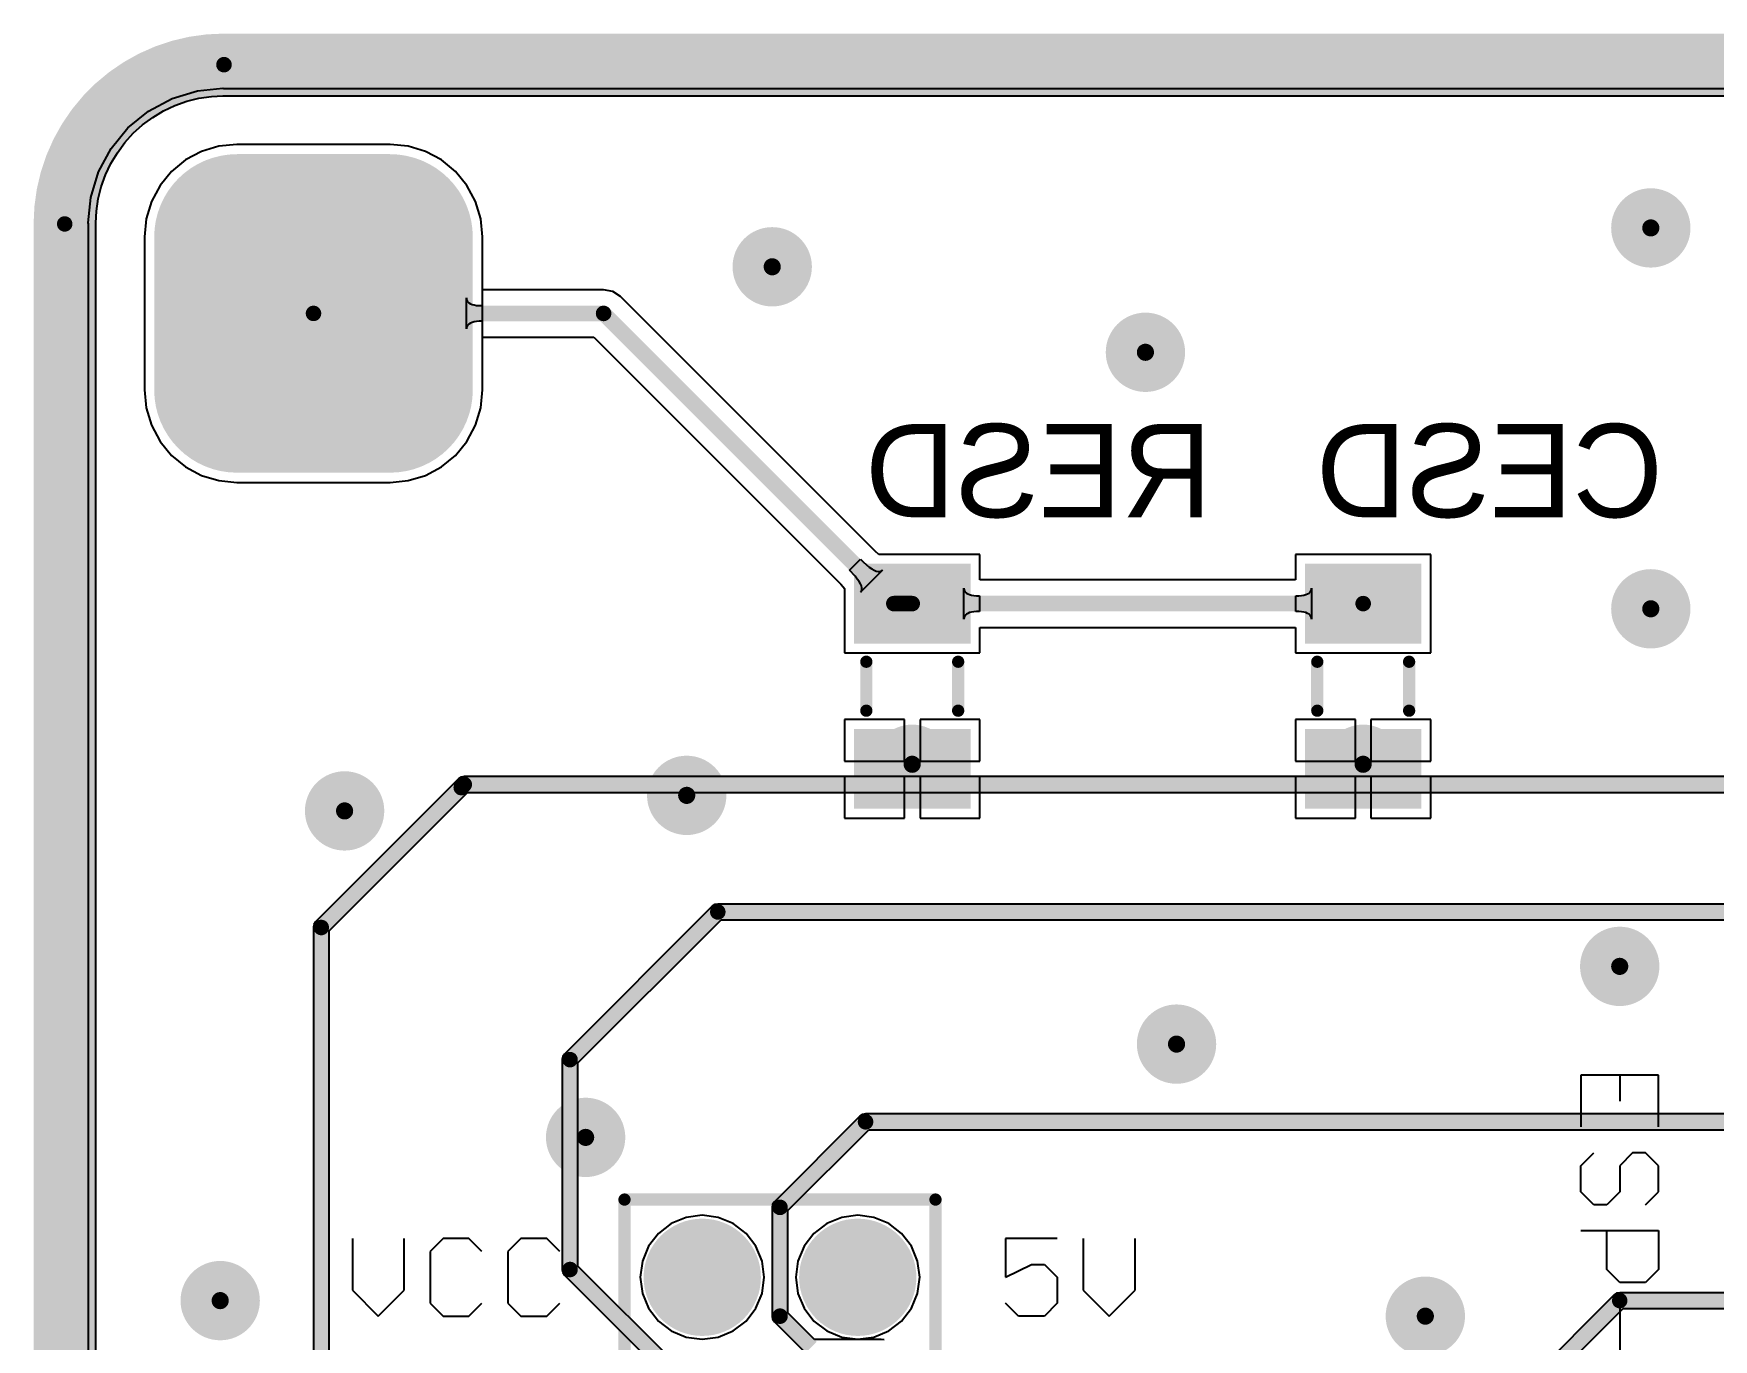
# Model space of a CAD drawing. Header units: millimetres. Extents: x 19 to 120, y 15 to 116.
# Drawn here: x 18.8 to 46.23, y 94.87 to 116.21 of the extents above; entities that cross this region are included whole.
import ezdxf

# ---------------------------------------------------------------- set-up
doc = ezdxf.new("R2010")
doc.units = ezdxf.units.MM
for name, color, linetype in [('BottomLayer', 5, 'Continuous'), ('BottomOverlay', 54, 'Continuous'), ('BottomPaste', 16, 'Continuous'), ('BottomSolder', 6, 'Continuous'), ('InternalPlane1', 76, 'Continuous'), ('InternalPlane2', 16, 'Continuous'), ('KeepOutLayer', 6, 'Continuous'), ('Mechanical1', 6, 'Continuous'), ('MultiLayer', 9, 'Continuous'), ('PadHoleLayer', 156, 'Continuous'), ('TopLayer', 1, 'Continuous'), ('TopOverlay', 2, 'Continuous'), ('TopSolder', 216, 'Continuous'), ('ViaHoleLayer', 16, 'Continuous')]:
    doc.layers.add(name, color=color, linetype=linetype)

# ---------------------------------------------------------------- blocks, each defined once
blk = doc.blocks.new('M_1206_B_1')
at = {"layer": 'BottomLayer'}
for points in [[(-1.9, 0.85), (-1.9, -0.85), (-0.8, 0.85), (-0.8, -0.85)], [(0.8, 0.85), (0.8, -0.85), (1.9, 0.85), (1.9, -0.85)]]:
    blk.add_solid(points, dxfattribs=at)
at = {"layer": 'BottomOverlay', "const_width": 0.2}
for points in [[(-0.4, 0.75), (0.4, 0.75)], [(-0.4, -0.75), (0.4, -0.75)]]:
    blk.add_lwpolyline(points, dxfattribs=at)
at = {"layer": 'BottomOverlay', "const_width": 0.1}
for points in [[(-0.45, 0.75, 1), (-0.35, 0.75, 1)], [(0.35, 0.75, 1), (0.45, 0.75, 1)], [(-0.45, -0.75, 1), (-0.35, -0.75, 1)], [(0.35, -0.75, 1), (0.45, -0.75, 1)]]:
    blk.add_lwpolyline(points, format="xyb", close=True, dxfattribs=at)
at = {"layer": 'BottomPaste'}
for points in [[(-1.9, 0.85), (-1.9, -0.85), (-0.8, 0.85), (-0.8, -0.85)], [(0.8, 0.85), (0.8, -0.85), (1.9, 0.85), (1.9, -0.85)]]:
    blk.add_solid(points, dxfattribs=at)
at = {"layer": 'BottomSolder'}
for points in [[(-2.002, 0.952), (-2.002, -0.952), (-0.698, 0.952), (-0.698, -0.952)], [(0.698, 0.952), (0.698, -0.952), (2.002, 0.952), (2.002, -0.952)]]:
    blk.add_solid(points, dxfattribs=at)
blk = doc.blocks.new('M_1206_B_2')
at = {"layer": 'BottomLayer'}
for points in [[(-1.9, 0.85), (-1.9, -0.85), (-0.8, 0.85), (-0.8, -0.85)], [(0.8, 0.85), (0.8, -0.85), (1.9, 0.85), (1.9, -0.85)]]:
    blk.add_solid(points, dxfattribs=at)
at = {"layer": 'BottomOverlay', "const_width": 0.2}
for points in [[(-0.4, 0.75), (0.4, 0.75)], [(-0.4, -0.75), (0.4, -0.75)]]:
    blk.add_lwpolyline(points, dxfattribs=at)
at = {"layer": 'BottomOverlay', "const_width": 0.1}
for points in [[(-0.45, 0.75, 1), (-0.35, 0.75, 1)], [(0.35, 0.75, 1), (0.45, 0.75, 1)], [(-0.45, -0.75, 1), (-0.35, -0.75, 1)], [(0.35, -0.75, 1), (0.45, -0.75, 1)]]:
    blk.add_lwpolyline(points, format="xyb", close=True, dxfattribs=at)
at = {"layer": 'BottomPaste'}
for points in [[(-1.9, 0.85), (-1.9, -0.85), (-0.8, 0.85), (-0.8, -0.85)], [(0.8, 0.85), (0.8, -0.85), (1.9, 0.85), (1.9, -0.85)]]:
    blk.add_solid(points, dxfattribs=at)
at = {"layer": 'BottomSolder'}
for points in [[(-2.002, 0.952), (-2.002, -0.952), (-0.698, 0.952), (-0.698, -0.952)], [(0.698, 0.952), (0.698, -0.952), (2.002, 0.952), (2.002, -0.952)]]:
    blk.add_solid(points, dxfattribs=at)
blk = doc.blocks.new('HDR2X10_10')
at = {"layer": 'BottomLayer', "const_width": 0.75}
for points in [[(22.485, 2.54, 1), (23.235, 2.54, 1)], [(22.485, 0, 1), (23.235, 0, 1)]]:
    blk.add_lwpolyline(points, format="xyb", close=True, dxfattribs=at)
at = {"layer": 'BottomSolder', "const_width": 0.852}
for points in [[(22.434, 2.54, 1), (23.286, 2.54, 1)], [(22.434, 0, 1), (23.286, 0, 1)]]:
    blk.add_lwpolyline(points, format="xyb", close=True, dxfattribs=at)
at = {"layer": 'InternalPlane1', "const_width": 0.958}
for points in [[(22.381, 2.54, 1), (23.339, 2.54, 1)], [(22.381, 0, 1), (23.339, 0, 1)]]:
    blk.add_lwpolyline(points, format="xyb", close=True, dxfattribs=at)
at = {"layer": 'MultiLayer', "const_width": 0.75}
for points in [[(22.485, 2.54, 1), (23.235, 2.54, 1)], [(22.485, 0, 1), (23.235, 0, 1)]]:
    blk.add_lwpolyline(points, format="xyb", close=True, dxfattribs=at)
at = {"layer": 'PadHoleLayer', "const_width": 0.45}
for points in [[(22.635, 2.54, 1), (23.085, 2.54, 1)], [(22.635, 0, 1), (23.085, 0, 1)]]:
    blk.add_lwpolyline(points, format="xyb", close=True, dxfattribs=at)
at = {"layer": 'TopLayer', "const_width": 0.75}
for points in [[(22.485, 2.54, 1), (23.235, 2.54, 1)], [(22.485, 0, 1), (23.235, 0, 1)]]:
    blk.add_lwpolyline(points, format="xyb", close=True, dxfattribs=at)
at = {"layer": 'TopOverlay', "const_width": 0.2}
for points in [[(0.635, 3.81), (24.13, 3.81)], [(24.13, 3.81), (24.13, -1.27)], [(0.635, -1.27), (24.13, -1.27)]]:
    blk.add_lwpolyline(points, dxfattribs=at)
at = {"layer": 'TopOverlay', "const_width": 0.1}
for points in [[(24.08, 3.81, 1), (24.18, 3.81, 1)], [(24.08, 3.81, 1), (24.18, 3.81, 1)], [(24.08, -1.27, 1), (24.18, -1.27, 1)], [(24.08, -1.27, 1), (24.18, -1.27, 1)]]:
    blk.add_lwpolyline(points, format="xyb", close=True, dxfattribs=at)
at = {"layer": 'TopSolder', "const_width": 0.852}
for points in [[(22.434, 2.54, 1), (23.286, 2.54, 1)], [(22.434, 0, 1), (23.286, 0, 1)]]:
    blk.add_lwpolyline(points, format="xyb", close=True, dxfattribs=at)

msp = doc.modelspace()

# ---------------------------------------------------------------- linework, layer by layer
at = {"layer": 'BottomLayer'}
for p, q in [((21.057, 115.145), (21.473, 115.271)), ((21.473, 115.271), (21.887, 115.312)), ((21.887, 115.312), (21.906, 115.309)), ((21.906, 115.309), (116.651, 115.309)), ((20.673, 114.94), (21.057, 115.145)), ((20.337, 114.664), (20.673, 114.94)), ((20.061, 114.328), (20.337, 114.664)), ((19.856, 113.944), (20.061, 114.328)), ((21.54, 114.279), (21.278, 114.14)), ((21.823, 114.365), (21.54, 114.279)), ((22.118, 114.394), (21.823, 114.365)), ((24.618, 114.394), (22.118, 114.394)), ((24.913, 114.365), (24.618, 114.394)), ((25.196, 114.279), (24.913, 114.365)), ((25.458, 114.14), (25.196, 114.279)), ((19.73, 113.528), (19.856, 113.944)), ((21.049, 113.952), (20.861, 113.723)), ((21.278, 114.14), (21.049, 113.952)), ((25.687, 113.952), (25.458, 114.14)), ((25.875, 113.723), (25.687, 113.952)), ((20.861, 113.723), (20.722, 113.461)), ((26.014, 113.461), (25.875, 113.723)), ((19.689, 113.114), (19.73, 113.528)), ((20.722, 113.461), (20.636, 113.178)), ((26.1, 113.178), (26.014, 113.461)), ((19.692, 113.095), (19.689, 113.114)), ((19.692, 43.113), (19.692, 113.095)), ((20.636, 113.178), (20.607, 112.883)), ((26.129, 112.883), (26.1, 113.178)), ((20.607, 112.883), (20.607, 110.383)), ((26.129, 112.021), (26.129, 112.883)), ((28.107, 112.021), (26.129, 112.021)), ((28.256, 111.992), (28.107, 112.021)), ((28.382, 111.908), (28.256, 111.992)), ((25.866, 111.379), (25.866, 111.887)), ((25.866, 111.887), (25.868, 111.863)), ((25.868, 111.863), (25.876, 111.841)), ((25.876, 111.841), (25.889, 111.822)), ((25.889, 111.822), (25.907, 111.806)), ((25.907, 111.806), (25.93, 111.792)), ((25.93, 111.792), (25.958, 111.78)), ((25.958, 111.78), (25.992, 111.771)), ((25.992, 111.771), (26.03, 111.765)), ((26.03, 111.765), (26.074, 111.761)), ((26.074, 111.761), (26.123, 111.76)), ((26.123, 111.76), (26.123, 111.506)), ((32.541, 107.749), (28.382, 111.908)), ((25.868, 111.403), (25.866, 111.379)), ((25.876, 111.425), (25.868, 111.403)), ((25.889, 111.444), (25.876, 111.425)), ((25.907, 111.46), (25.889, 111.444)), ((25.93, 111.474), (25.907, 111.46)), ((25.958, 111.486), (25.93, 111.474)), ((25.992, 111.495), (25.958, 111.486)), ((26.03, 111.501), (25.992, 111.495)), ((26.074, 111.505), (26.03, 111.501)), ((26.123, 111.506), (26.074, 111.505)), ((26.129, 110.383), (26.129, 111.245)), ((26.129, 111.245), (27.946, 111.245)), ((27.946, 111.245), (31.982, 107.209)), ((20.607, 110.383), (20.636, 110.088)), ((26.1, 110.088), (26.129, 110.383)), ((20.636, 110.088), (20.722, 109.805)), ((26.014, 109.805), (26.1, 110.088)), ((20.722, 109.805), (20.861, 109.543)), ((25.875, 109.543), (26.014, 109.805)), ((20.861, 109.543), (21.049, 109.314)), ((25.687, 109.314), (25.875, 109.543)), ((21.049, 109.314), (21.278, 109.126)), ((25.458, 109.126), (25.687, 109.314)), ((21.278, 109.126), (21.54, 108.987)), ((21.54, 108.987), (21.823, 108.901)), ((24.913, 108.901), (25.196, 108.987)), ((25.196, 108.987), (25.458, 109.126)), ((21.823, 108.901), (22.118, 108.872)), ((22.118, 108.872), (24.618, 108.872)), ((24.618, 108.872), (24.913, 108.901)), ((32.121, 107.439), (32.301, 107.619)), ((32.301, 107.619), (32.353, 107.568)), ((32.353, 107.568), (32.447, 107.488)), ((32.603, 107.696), (32.541, 107.749)), ((34.252, 107.696), (32.603, 107.696)), ((34.252, 107.281), (34.252, 107.696)), ((41.618, 107.696), (39.41, 107.696)), ((39.41, 107.696), (39.41, 107.281)), ((41.618, 106.088), (41.618, 107.696)), ((32.215, 107.338), (32.121, 107.439)), ((32.251, 107.293), (32.215, 107.338)), ((32.281, 107.252), (32.251, 107.293)), ((32.66, 107.436), (32.304, 107.08)), ((32.447, 107.488), (32.488, 107.459)), ((32.488, 107.459), (32.526, 107.438)), ((32.526, 107.438), (32.56, 107.423)), ((32.56, 107.423), (32.591, 107.415)), ((32.591, 107.415), (32.617, 107.415)), ((32.617, 107.415), (32.641, 107.422)), ((32.641, 107.422), (32.66, 107.436)), ((31.982, 107.209), (32.019, 107.168)), ((32.019, 107.168), (32.044, 107.138)), ((32.044, 107.138), (32.044, 106.088)), ((32.302, 107.214), (32.281, 107.252)), ((32.317, 107.18), (32.302, 107.214)), ((32.304, 107.08), (32.318, 107.099)), ((32.325, 107.149), (32.317, 107.18)), ((32.318, 107.099), (32.325, 107.123)), ((32.325, 107.123), (32.325, 107.149)), ((33.992, 106.638), (33.992, 107.146)), ((33.992, 107.146), (33.994, 107.122)), ((33.994, 107.122), (34.002, 107.1)), ((34.002, 107.1), (34.015, 107.081)), ((34.015, 107.081), (34.033, 107.065)), ((34.033, 107.065), (34.056, 107.051)), ((34.056, 107.051), (34.084, 107.039)), ((34.084, 107.039), (34.118, 107.031)), ((34.118, 107.031), (34.156, 107.024)), ((34.156, 107.024), (34.2, 107.02)), ((34.2, 107.02), (34.249, 107.019)), ((34.249, 107.019), (34.249, 106.765)), ((39.41, 107.281), (34.252, 107.281)), ((39.413, 107.019), (39.462, 107.02)), ((39.413, 106.765), (39.413, 107.019)), ((39.462, 107.02), (39.505, 107.024)), ((39.505, 107.024), (39.544, 107.031)), ((39.544, 107.031), (39.577, 107.039)), ((39.577, 107.039), (39.606, 107.051)), ((39.606, 107.051), (39.629, 107.065)), ((39.629, 107.065), (39.647, 107.081)), ((39.647, 107.081), (39.66, 107.1)), ((39.66, 107.1), (39.667, 107.122)), ((39.667, 107.122), (39.67, 107.146)), ((39.67, 107.146), (39.67, 106.638)), ((34.084, 106.745), (34.056, 106.733)), ((34.118, 106.754), (34.084, 106.745)), ((34.156, 106.76), (34.118, 106.754)), ((34.2, 106.764), (34.156, 106.76)), ((34.249, 106.765), (34.2, 106.764)), ((39.462, 106.764), (39.413, 106.765)), ((39.505, 106.76), (39.462, 106.764)), ((39.544, 106.754), (39.505, 106.76)), ((39.577, 106.745), (39.544, 106.754)), ((39.606, 106.733), (39.577, 106.745)), ((33.994, 106.662), (33.992, 106.638)), ((34.002, 106.684), (33.994, 106.662)), ((34.015, 106.703), (34.002, 106.684)), ((34.033, 106.719), (34.015, 106.703)), ((34.056, 106.733), (34.033, 106.719)), ((34.252, 106.088), (34.252, 106.504)), ((34.252, 106.504), (39.41, 106.504)), ((39.41, 106.504), (39.41, 106.088)), ((39.629, 106.719), (39.606, 106.733)), ((39.647, 106.703), (39.629, 106.719)), ((39.66, 106.684), (39.647, 106.703)), ((39.667, 106.662), (39.66, 106.684)), ((39.67, 106.638), (39.667, 106.662)), ((32.044, 106.088), (34.252, 106.088)), ((39.41, 106.088), (41.618, 106.088)), ((33.021, 104.996), (32.044, 104.996)), ((32.044, 104.996), (32.044, 104.319)), ((33.021, 104.319), (33.021, 104.996)), ((34.252, 104.996), (33.275, 104.996)), ((33.275, 104.996), (33.275, 104.319)), ((34.252, 104.319), (34.252, 104.996)), ((40.387, 104.996), (39.41, 104.996)), ((39.41, 104.996), (39.41, 104.319)), ((40.387, 104.319), (40.387, 104.996)), ((41.618, 104.996), (40.641, 104.996)), ((40.641, 104.996), (40.641, 104.319)), ((41.618, 104.319), (41.618, 104.996)), ((32.044, 104.319), (33.021, 104.319)), ((33.275, 104.319), (34.252, 104.319)), ((39.41, 104.319), (40.387, 104.319)), ((40.641, 104.319), (41.618, 104.319)), ((33.021, 104.065), (32.044, 104.065)), ((32.044, 104.065), (32.044, 103.388)), ((33.021, 103.388), (33.021, 104.065)), ((34.252, 104.065), (33.275, 104.065)), ((33.275, 104.065), (33.275, 103.388)), ((34.252, 103.388), (34.252, 104.065)), ((40.387, 104.065), (39.41, 104.065)), ((39.41, 104.065), (39.41, 103.388)), ((40.387, 103.388), (40.387, 104.065)), ((41.618, 104.065), (40.641, 104.065)), ((40.641, 104.065), (40.641, 103.388)), ((41.618, 103.388), (41.618, 104.065)), ((32.044, 103.388), (33.021, 103.388)), ((33.275, 103.388), (34.252, 103.388)), ((39.41, 103.388), (40.387, 103.388)), ((40.641, 103.388), (41.618, 103.388)), ((29.456, 96.863), (29.212, 96.762)), ((29.718, 96.898), (29.456, 96.863)), ((29.98, 96.863), (29.718, 96.898)), ((30.224, 96.762), (29.98, 96.863)), ((31.996, 96.863), (31.752, 96.762)), ((32.258, 96.898), (31.996, 96.863)), ((32.52, 96.863), (32.258, 96.898)), ((32.764, 96.762), (32.52, 96.863)), ((29.002, 96.601), (28.841, 96.391)), ((29.212, 96.762), (29.002, 96.601)), ((30.434, 96.601), (30.224, 96.762)), ((30.595, 96.391), (30.434, 96.601)), ((31.542, 96.601), (31.381, 96.391)), ((31.752, 96.762), (31.542, 96.601)), ((32.974, 96.601), (32.764, 96.762)), ((33.135, 96.391), (32.974, 96.601)), ((28.841, 96.391), (28.74, 96.147)), ((30.696, 96.147), (30.595, 96.391)), ((31.381, 96.391), (31.28, 96.147)), ((33.236, 96.147), (33.135, 96.391)), ((28.74, 96.147), (28.705, 95.885)), ((30.731, 95.885), (30.696, 96.147)), ((31.28, 96.147), (31.245, 95.885)), ((33.271, 95.885), (33.236, 96.147)), ((28.705, 95.885), (28.74, 95.623)), ((30.696, 95.623), (30.731, 95.885)), ((31.245, 95.885), (31.28, 95.623)), ((33.236, 95.623), (33.271, 95.885)), ((28.74, 95.623), (28.841, 95.379)), ((30.595, 95.379), (30.696, 95.623)), ((31.28, 95.623), (31.381, 95.379)), ((33.135, 95.379), (33.236, 95.623)), ((28.841, 95.379), (29.002, 95.169)), ((30.434, 95.169), (30.595, 95.379)), ((31.381, 95.379), (31.542, 95.169)), ((32.974, 95.169), (33.135, 95.379)), ((29.002, 95.169), (29.212, 95.008)), ((29.212, 95.008), (29.456, 94.907)), ((29.98, 94.907), (30.224, 95.008)), ((30.224, 95.008), (30.434, 95.169)), ((31.542, 95.169), (31.752, 95.008)), ((31.752, 95.008), (31.996, 94.907)), ((32.52, 94.907), (32.764, 95.008)), ((32.764, 95.008), (32.974, 95.169)), ((29.456, 94.907), (29.718, 94.872)), ((29.718, 94.872), (29.98, 94.907)), ((31.996, 94.907), (32.258, 94.872)), ((32.258, 94.872), (32.52, 94.907))]:
    msp.add_line(p, q, dxfattribs=at)
for points, const_width in [([(21.493, 112.883, 1), (22.743, 112.883, 1)], 1.25), ([(23.993, 112.883, 1), (25.243, 112.883, 1)], 1.25), ([(45.098, 113.03, 1), (45.326, 113.03, 1)], 0.229), ([(30.747, 112.395, 1), (30.975, 112.395, 1)], 0.229), ([(23.305, 111.633, 1), (23.431, 111.633, 1)], 0.127), ([(28.043, 111.633, 1), (28.17, 111.633, 1)], 0.127), ([(28.043, 111.633, 1), (28.17, 111.633, 1)], 0.127), ([(21.493, 110.383, 1), (22.743, 110.383, 1)], 1.25), ([(23.993, 110.383, 1), (25.243, 110.383, 1)], 1.25), ([(36.843, 110.998, 1), (37.071, 110.998, 1)], 0.229), ([(32.784, 106.892, 1), (32.911, 106.892, 1)], 0.127), ([(32.784, 106.892, 1), (32.911, 106.892, 1)], 0.127), ([(33.084, 106.892, 1), (33.211, 106.892, 1)], 0.127), ([(33.084, 106.892, 1), (33.211, 106.892, 1)], 0.127), ([(40.45, 106.892, 1), (40.577, 106.892, 1)], 0.127), ([(45.098, 106.807, 1), (45.326, 106.807, 1)], 0.229), ([(33.033, 104.267, 1), (33.261, 104.267, 1)], 0.229), ([(40.399, 104.267, 1), (40.627, 104.267, 1)], 0.229), ([(23.762, 103.505, 1), (23.99, 103.505, 1)], 0.229), ([(29.35, 103.759, 1), (29.578, 103.759, 1)], 0.229), ([(44.59, 100.965, 1), (44.818, 100.965, 1)], 0.229), ([(37.351, 99.695, 1), (37.579, 99.695, 1)], 0.229), ([(27.699, 98.171, 1), (27.927, 98.171, 1)], 0.229), ([(21.73, 95.504, 1), (21.958, 95.504, 1)], 0.229), ([(41.415, 95.25, 1), (41.643, 95.25, 1)], 0.229)]:
    msp.add_lwpolyline(points, format="xyb", close=True, dxfattribs=dict(at, const_width=const_width))
at = {"layer": 'BottomLayer', "const_width": 0.254}
for points in [[(23.368, 111.633), (28.107, 111.633)], [(28.107, 111.633), (32.848, 106.892)], [(32.848, 106.892), (33.148, 106.892)], [(33.148, 106.892), (40.514, 106.892)]]:
    msp.add_lwpolyline(points, dxfattribs=at)
at = {"layer": 'BottomLayer'}
for points in [[(22.118, 109.133), (24.618, 109.133), (22.118, 114.133), (24.618, 114.133)], [(20.868, 110.383), (25.868, 110.383), (20.868, 112.883), (25.868, 112.883)]]:
    msp.add_solid(points, dxfattribs=at)
at = {"layer": 'BottomSolder'}
for points, const_width in [([(21.442, 112.883, 1), (22.794, 112.883, 1)], 1.352), ([(23.942, 112.883, 1), (25.294, 112.883, 1)], 1.352), ([(21.442, 110.383, 1), (22.794, 110.383, 1)], 1.352), ([(23.942, 110.383, 1), (25.294, 110.383, 1)], 1.352), ([(32.982, 104.267, 1), (33.312, 104.267, 1)], 0.33), ([(40.348, 104.267, 1), (40.678, 104.267, 1)], 0.33)]:
    msp.add_lwpolyline(points, format="xyb", close=True, dxfattribs=dict(at, const_width=const_width))
for points in [[(22.118, 109.031), (24.618, 109.031), (22.118, 114.235), (24.618, 114.235)], [(20.766, 110.383), (25.97, 110.383), (20.766, 112.883), (25.97, 112.883)]]:
    msp.add_solid(points, dxfattribs=at)
at = {"layer": 'InternalPlane1'}
for p, q in [((20.919, 114.942), (21.104, 115.03)), ((21.104, 115.03), (21.298, 115.099)), ((21.298, 115.099), (21.497, 115.149)), ((21.497, 115.149), (21.7, 115.179)), ((21.7, 115.179), (21.889, 115.188)), ((21.889, 115.188), (21.906, 115.187)), ((21.906, 115.187), (116.651, 115.187)), ((20.425, 114.576), (20.577, 114.714)), ((20.577, 114.714), (20.742, 114.836)), ((20.742, 114.836), (20.919, 114.942)), ((20.165, 114.259), (20.287, 114.424)), ((20.287, 114.424), (20.425, 114.576)), ((20.059, 114.082), (20.165, 114.259)), ((19.902, 113.703), (19.971, 113.897)), ((19.971, 113.897), (20.059, 114.082)), ((19.852, 113.504), (19.902, 113.703)), ((19.822, 113.301), (19.852, 113.504)), ((19.813, 113.112), (19.822, 113.301)), ((19.814, 113.095), (19.813, 113.112)), ((19.814, 18.35), (19.814, 113.095))]:
    msp.add_line(p, q, dxfattribs=at)
at = {"layer": 'InternalPlane1', "const_width": 1.016}
msp.add_lwpolyline([(19.304, 113.095, -0.414214), (21.906, 115.697)], format="xyb", dxfattribs=at)
for points in [[(21.906, 115.697), (116.651, 115.697)], [(19.304, 18.35), (19.304, 113.095)]]:
    msp.add_lwpolyline(points, dxfattribs=at)
at = {"layer": 'InternalPlane1'}
for points, const_width in [([(21.652, 115.697, 1), (22.16, 115.697, 1)], 0.508), ([(21.652, 115.697, 1), (22.16, 115.697, 1)], 0.508), ([(19.05, 113.095, 1), (19.558, 113.095, 1)], 0.508), ([(19.05, 113.095, 1), (19.558, 113.095, 1)], 0.508), ([(22.364, 111.633, 1), (24.372, 111.633, 1)], 2.008)]:
    msp.add_lwpolyline(points, format="xyb", close=True, dxfattribs=dict(at, const_width=const_width))
at = {"layer": 'InternalPlane2'}
for p, q in [((20.919, 114.942), (21.104, 115.03)), ((21.104, 115.03), (21.298, 115.099)), ((21.298, 115.099), (21.497, 115.149)), ((21.497, 115.149), (21.7, 115.179)), ((21.7, 115.179), (21.889, 115.188)), ((21.889, 115.188), (21.906, 115.187)), ((21.906, 115.187), (116.651, 115.187)), ((20.425, 114.576), (20.577, 114.714)), ((20.577, 114.714), (20.742, 114.836)), ((20.742, 114.836), (20.919, 114.942)), ((20.165, 114.259), (20.287, 114.424)), ((20.287, 114.424), (20.425, 114.576)), ((20.059, 114.082), (20.165, 114.259)), ((19.902, 113.703), (19.971, 113.897)), ((19.971, 113.897), (20.059, 114.082)), ((19.852, 113.504), (19.902, 113.703)), ((19.822, 113.301), (19.852, 113.504)), ((19.813, 113.112), (19.822, 113.301)), ((19.814, 113.095), (19.813, 113.112)), ((19.814, 18.35), (19.814, 113.095)), ((25.739, 104.027), (25.689, 103.978)), ((25.781, 104.055), (25.739, 104.027)), ((25.831, 104.065), (25.781, 104.055)), ((80.468, 104.065), (25.831, 104.065)), ((25.689, 103.978), (23.403, 101.692)), ((23.624, 101.546), (25.873, 103.794)), ((25.873, 103.794), (25.884, 103.806)), ((25.884, 103.806), (80.415, 103.806)), ((29.88, 101.946), (27.467, 99.533)), ((29.922, 101.974), (29.88, 101.946)), ((29.972, 101.983), (29.922, 101.974)), ((78.613, 101.983), (29.972, 101.983)), ((23.375, 101.65), (23.366, 101.6)), ((23.366, 101.6), (23.366, 79.883)), ((23.403, 101.692), (23.375, 101.65)), ((23.624, 79.937), (23.624, 101.546)), ((27.688, 99.387), (30.026, 101.725)), ((30.026, 101.725), (78.559, 101.725)), ((27.439, 99.491), (27.43, 99.441)), ((27.43, 99.441), (27.43, 96.012)), ((27.467, 99.533), (27.439, 99.491)), ((27.688, 96.066), (27.688, 99.387)), ((32.293, 98.517), (30.896, 97.12)), ((32.335, 98.545), (32.293, 98.517)), ((32.385, 98.554), (32.335, 98.545)), ((58.547, 98.554), (32.385, 98.554)), ((31.117, 96.974), (32.439, 98.296)), ((32.439, 98.296), (58.493, 98.296)), ((30.868, 97.078), (30.859, 97.028)), ((30.859, 97.028), (30.859, 95.25)), ((30.896, 97.12), (30.868, 97.078)), ((31.117, 95.304), (31.117, 96.974)), ((29.302, 94.453), (27.688, 96.066)), ((27.43, 96.012), (27.439, 95.962)), ((27.439, 95.962), (27.467, 95.92)), ((27.467, 95.92), (29.118, 94.269)), ((44.612, 95.596), (39.532, 90.516)), ((44.654, 95.624), (44.612, 95.596)), ((44.704, 95.633), (44.654, 95.624)), ((58.239, 95.633), (44.704, 95.633)), ((30.859, 95.25), (30.868, 95.2)), ((31.55, 94.871), (31.117, 95.304)), ((39.753, 90.37), (44.758, 95.375)), ((44.758, 95.375), (58.293, 95.375)), ((30.868, 95.2), (30.896, 95.158)), ((30.896, 95.158), (31.404, 94.65)), ((32.639, 94.871), (31.55, 94.871)), ((32.689, 94.862), (32.639, 94.871))]:
    msp.add_line(p, q, dxfattribs=at)
at = {"layer": 'InternalPlane2', "const_width": 1.016}
msp.add_lwpolyline([(19.304, 113.095, -0.414214), (21.906, 115.697)], format="xyb", dxfattribs=at)
at = {"layer": 'InternalPlane2'}
for points, const_width in [([(21.906, 115.697), (116.651, 115.697)], 1.016), ([(19.304, 18.35), (19.304, 113.095)], 1.016), ([(23.495, 101.6), (25.781, 103.886)], 0.254), ([(25.781, 103.886), (25.831, 103.936)], 0.254), ([(25.831, 103.936), (80.468, 103.936)], 0.254), ([(27.559, 99.441), (29.972, 101.854)], 0.254), ([(29.972, 101.854), (78.613, 101.854)], 0.254), ([(23.495, 79.883), (23.495, 101.6)], 0.254), ([(27.559, 96.012), (27.559, 99.441)], 0.254), ([(30.988, 97.028), (32.385, 98.425)], 0.254), ([(32.385, 98.425), (58.547, 98.425)], 0.254), ([(30.988, 95.25), (30.988, 97.028)], 0.254), ([(27.559, 96.012), (29.21, 94.361)], 0.254), ([(39.624, 90.424), (44.704, 95.504)], 0.254), ([(44.704, 95.504), (58.293, 95.504)], 0.254), ([(30.988, 95.25), (31.496, 94.742)], 0.254)]:
    msp.add_lwpolyline(points, dxfattribs=dict(at, const_width=const_width))
for points, const_width in [([(21.652, 115.697, 1), (22.16, 115.697, 1)], 0.508), ([(21.652, 115.697, 1), (22.16, 115.697, 1)], 0.508), ([(19.05, 113.095, 1), (19.558, 113.095, 1)], 0.508), ([(19.05, 113.095, 1), (19.558, 113.095, 1)], 0.508), ([(22.364, 111.633, 1), (24.372, 111.633, 1)], 2.008), ([(44.888, 113.03, 1), (45.536, 113.03, 1)], 0.648), ([(30.537, 112.395, 1), (31.185, 112.395, 1)], 0.648), ([(36.633, 110.998, 1), (37.281, 110.998, 1)], 0.648), ([(44.888, 106.807, 1), (45.536, 106.807, 1)], 0.648), ([(32.823, 104.267, 1), (33.471, 104.267, 1)], 0.648), ([(40.189, 104.267, 1), (40.837, 104.267, 1)], 0.648), ([(29.14, 103.759, 1), (29.788, 103.759, 1)], 0.648), ([(23.552, 103.505, 1), (24.2, 103.505, 1)], 0.648), ([(25.718, 103.886, 1), (25.845, 103.886, 1)], 0.127), ([(25.718, 103.886, 1), (25.845, 103.886, 1)], 0.127), ([(25.767, 103.936, 1), (25.894, 103.936, 1)], 0.127), ([(25.767, 103.936, 1), (25.894, 103.936, 1)], 0.127), ([(29.909, 101.854, 1), (30.035, 101.854, 1)], 0.127), ([(29.909, 101.854, 1), (30.035, 101.854, 1)], 0.127), ([(23.431, 101.6, 1), (23.558, 101.6, 1)], 0.127), ([(23.431, 101.6, 1), (23.558, 101.6, 1)], 0.127), ([(44.38, 100.965, 1), (45.028, 100.965, 1)], 0.648), ([(37.141, 99.695, 1), (37.789, 99.695, 1)], 0.648), ([(27.495, 99.441, 1), (27.622, 99.441, 1)], 0.127), ([(27.495, 99.441, 1), (27.622, 99.441, 1)], 0.127), ([(27.489, 98.171, 1), (28.137, 98.171, 1)], 0.648), ([(32.322, 98.425, 1), (32.449, 98.425, 1)], 0.127), ([(32.322, 98.425, 1), (32.449, 98.425, 1)], 0.127), ([(30.924, 97.028, 1), (31.052, 97.028, 1)], 0.127), ([(30.924, 97.028, 1), (31.052, 97.028, 1)], 0.127), ([(21.52, 95.504, 1), (22.168, 95.504, 1)], 0.648), ([(27.495, 96.012, 1), (27.622, 96.012, 1)], 0.127), ([(27.495, 96.012, 1), (27.622, 96.012, 1)], 0.127), ([(41.205, 95.25, 1), (41.853, 95.25, 1)], 0.648), ([(44.641, 95.504, 1), (44.767, 95.504, 1)], 0.127), ([(44.641, 95.504, 1), (44.767, 95.504, 1)], 0.127), ([(30.924, 95.25, 1), (31.052, 95.25, 1)], 0.127), ([(30.924, 95.25, 1), (31.052, 95.25, 1)], 0.127)]:
    msp.add_lwpolyline(points, format="xyb", close=True, dxfattribs=dict(at, const_width=const_width))
at = {"layer": 'KeepOutLayer', "const_width": 0.254}
msp.add_lwpolyline([(19.304, 113.095, -0.414214), (21.906, 115.697)], format="xyb", dxfattribs=at)
for points in [[(21.906, 115.697), (116.651, 115.697)], [(19.304, 18.35), (19.304, 113.095)]]:
    msp.add_lwpolyline(points, dxfattribs=at)
at = {"layer": 'KeepOutLayer', "const_width": 0.127}
for points in [[(21.842, 115.697, 1), (21.969, 115.697, 1)], [(21.842, 115.697, 1), (21.969, 115.697, 1)], [(19.241, 113.095, 1), (19.367, 113.095, 1)], [(19.241, 113.095, 1), (19.367, 113.095, 1)]]:
    msp.add_lwpolyline(points, format="xyb", close=True, dxfattribs=at)
at = {"layer": 'Mechanical1', "const_width": 0.254}
msp.add_lwpolyline([(19.304, 113.095, -0.414214), (21.906, 115.697)], format="xyb", dxfattribs=at)
for points in [[(21.906, 115.697), (116.651, 115.697)], [(19.304, 18.35), (19.304, 113.095)]]:
    msp.add_lwpolyline(points, dxfattribs=at)
at = {"layer": 'Mechanical1', "const_width": 0.127}
for points in [[(21.842, 115.697, 1), (21.969, 115.697, 1)], [(21.842, 115.697, 1), (21.969, 115.697, 1)], [(19.241, 113.095, 1), (19.367, 113.095, 1)], [(19.241, 113.095, 1), (19.367, 113.095, 1)]]:
    msp.add_lwpolyline(points, format="xyb", close=True, dxfattribs=at)
at = {"layer": 'MultiLayer'}
for points, const_width in [([(21.493, 112.883, 1), (22.743, 112.883, 1)], 1.25), ([(23.993, 112.883, 1), (25.243, 112.883, 1)], 1.25), ([(45.098, 113.03, 1), (45.326, 113.03, 1)], 0.229), ([(30.747, 112.395, 1), (30.975, 112.395, 1)], 0.229), ([(21.493, 110.383, 1), (22.743, 110.383, 1)], 1.25), ([(23.993, 110.383, 1), (25.243, 110.383, 1)], 1.25), ([(36.843, 110.998, 1), (37.071, 110.998, 1)], 0.229), ([(45.098, 106.807, 1), (45.326, 106.807, 1)], 0.229), ([(33.033, 104.267, 1), (33.261, 104.267, 1)], 0.229), ([(40.399, 104.267, 1), (40.627, 104.267, 1)], 0.229), ([(23.762, 103.505, 1), (23.99, 103.505, 1)], 0.229), ([(29.35, 103.759, 1), (29.578, 103.759, 1)], 0.229), ([(44.59, 100.965, 1), (44.818, 100.965, 1)], 0.229), ([(37.351, 99.695, 1), (37.579, 99.695, 1)], 0.229), ([(27.699, 98.171, 1), (27.927, 98.171, 1)], 0.229), ([(21.73, 95.504, 1), (21.958, 95.504, 1)], 0.229), ([(41.415, 95.25, 1), (41.643, 95.25, 1)], 0.229)]:
    msp.add_lwpolyline(points, format="xyb", close=True, dxfattribs=dict(at, const_width=const_width))
for points in [[(22.118, 109.133), (24.618, 109.133), (22.118, 114.133), (24.618, 114.133)], [(20.868, 110.383), (25.868, 110.383), (20.868, 112.883), (25.868, 112.883)]]:
    msp.add_solid(points, dxfattribs=at)
at = {"layer": 'PadHoleLayer', "const_width": 1.5}
msp.add_lwpolyline([(22.618, 111.633, 1), (24.118, 111.633, 1)], format="xyb", close=True, dxfattribs=at)
at = {"layer": 'TopLayer'}
for p, q in [((21.057, 115.145), (21.473, 115.271)), ((21.473, 115.271), (21.887, 115.312)), ((21.887, 115.312), (21.906, 115.309)), ((21.906, 115.309), (116.651, 115.309)), ((20.673, 114.94), (21.057, 115.145)), ((20.337, 114.664), (20.673, 114.94)), ((20.061, 114.328), (20.337, 114.664)), ((19.856, 113.944), (20.061, 114.328)), ((21.54, 114.279), (21.278, 114.14)), ((21.823, 114.365), (21.54, 114.279)), ((22.118, 114.394), (21.823, 114.365)), ((24.618, 114.394), (22.118, 114.394)), ((24.913, 114.365), (24.618, 114.394)), ((25.196, 114.279), (24.913, 114.365)), ((25.458, 114.14), (25.196, 114.279)), ((19.73, 113.528), (19.856, 113.944)), ((21.049, 113.952), (20.861, 113.723)), ((21.278, 114.14), (21.049, 113.952)), ((25.687, 113.952), (25.458, 114.14)), ((25.875, 113.723), (25.687, 113.952)), ((20.861, 113.723), (20.722, 113.461)), ((26.014, 113.461), (25.875, 113.723)), ((19.689, 113.114), (19.73, 113.528)), ((20.722, 113.461), (20.636, 113.178)), ((26.1, 113.178), (26.014, 113.461)), ((19.692, 113.095), (19.689, 113.114)), ((19.692, 43.115), (19.692, 113.095)), ((20.636, 113.178), (20.607, 112.883)), ((26.129, 112.883), (26.1, 113.178)), ((20.607, 112.883), (20.607, 110.383)), ((26.129, 110.383), (26.129, 112.883)), ((20.607, 110.383), (20.636, 110.088)), ((26.1, 110.088), (26.129, 110.383)), ((20.636, 110.088), (20.722, 109.805)), ((26.014, 109.805), (26.1, 110.088)), ((20.722, 109.805), (20.861, 109.543)), ((25.875, 109.543), (26.014, 109.805)), ((20.861, 109.543), (21.049, 109.314)), ((25.687, 109.314), (25.875, 109.543)), ((21.049, 109.314), (21.278, 109.126)), ((25.458, 109.126), (25.687, 109.314)), ((21.278, 109.126), (21.54, 108.987)), ((21.54, 108.987), (21.823, 108.901)), ((24.913, 108.901), (25.196, 108.987)), ((25.196, 108.987), (25.458, 109.126)), ((21.823, 108.901), (22.118, 108.872)), ((22.118, 108.872), (24.618, 108.872)), ((24.618, 108.872), (24.913, 108.901)), ((29.456, 96.863), (29.212, 96.762)), ((29.718, 96.898), (29.456, 96.863)), ((29.98, 96.863), (29.718, 96.898)), ((30.224, 96.762), (29.98, 96.863)), ((31.996, 96.863), (31.752, 96.762)), ((32.258, 96.898), (31.996, 96.863)), ((32.52, 96.863), (32.258, 96.898)), ((32.764, 96.762), (32.52, 96.863)), ((29.002, 96.601), (28.841, 96.391)), ((29.212, 96.762), (29.002, 96.601)), ((30.434, 96.601), (30.224, 96.762)), ((30.595, 96.391), (30.434, 96.601)), ((31.542, 96.601), (31.381, 96.391)), ((31.752, 96.762), (31.542, 96.601)), ((32.974, 96.601), (32.764, 96.762)), ((33.135, 96.391), (32.974, 96.601)), ((28.841, 96.391), (28.74, 96.147)), ((30.696, 96.147), (30.595, 96.391)), ((31.381, 96.391), (31.28, 96.147)), ((33.236, 96.147), (33.135, 96.391)), ((28.74, 96.147), (28.705, 95.885)), ((30.731, 95.885), (30.696, 96.147)), ((31.28, 96.147), (31.245, 95.885)), ((33.271, 95.885), (33.236, 96.147)), ((28.705, 95.885), (28.74, 95.623)), ((30.696, 95.623), (30.731, 95.885)), ((31.245, 95.885), (31.28, 95.623)), ((33.236, 95.623), (33.271, 95.885)), ((28.74, 95.623), (28.841, 95.379)), ((30.595, 95.379), (30.696, 95.623)), ((31.28, 95.623), (31.381, 95.379)), ((33.135, 95.379), (33.236, 95.623)), ((28.841, 95.379), (29.002, 95.169)), ((30.434, 95.169), (30.595, 95.379)), ((31.381, 95.379), (31.542, 95.169)), ((32.974, 95.169), (33.135, 95.379)), ((29.002, 95.169), (29.212, 95.008)), ((29.212, 95.008), (29.456, 94.907)), ((29.98, 94.907), (30.224, 95.008)), ((30.224, 95.008), (30.434, 95.169)), ((31.542, 95.169), (31.752, 95.008)), ((31.752, 95.008), (31.996, 94.907)), ((32.52, 94.907), (32.764, 95.008)), ((32.764, 95.008), (32.974, 95.169)), ((29.456, 94.907), (29.718, 94.872)), ((29.718, 94.872), (29.98, 94.907)), ((31.996, 94.907), (32.258, 94.872)), ((32.258, 94.872), (32.52, 94.907))]:
    msp.add_line(p, q, dxfattribs=at)
for points, const_width in [([(21.493, 112.883, 1), (22.743, 112.883, 1)], 1.25), ([(23.993, 112.883, 1), (25.243, 112.883, 1)], 1.25), ([(45.098, 113.03, 1), (45.326, 113.03, 1)], 0.229), ([(30.747, 112.395, 1), (30.975, 112.395, 1)], 0.229), ([(21.493, 110.383, 1), (22.743, 110.383, 1)], 1.25), ([(23.993, 110.383, 1), (25.243, 110.383, 1)], 1.25), ([(36.843, 110.998, 1), (37.071, 110.998, 1)], 0.229), ([(45.098, 106.807, 1), (45.326, 106.807, 1)], 0.229), ([(33.033, 104.267, 1), (33.261, 104.267, 1)], 0.229), ([(40.399, 104.267, 1), (40.627, 104.267, 1)], 0.229), ([(23.762, 103.505, 1), (23.99, 103.505, 1)], 0.229), ([(29.35, 103.759, 1), (29.578, 103.759, 1)], 0.229), ([(44.59, 100.965, 1), (44.818, 100.965, 1)], 0.229), ([(37.351, 99.695, 1), (37.579, 99.695, 1)], 0.229), ([(27.699, 98.171, 1), (27.927, 98.171, 1)], 0.229), ([(21.73, 95.504, 1), (21.958, 95.504, 1)], 0.229), ([(41.415, 95.25, 1), (41.643, 95.25, 1)], 0.229)]:
    msp.add_lwpolyline(points, format="xyb", close=True, dxfattribs=dict(at, const_width=const_width))
for points in [[(22.118, 109.133), (24.618, 109.133), (22.118, 114.133), (24.618, 114.133)], [(20.868, 110.383), (25.868, 110.383), (20.868, 112.883), (25.868, 112.883)]]:
    msp.add_solid(points, dxfattribs=at)
at = {"layer": 'TopOverlay'}
for p, q in [((45.339, 99.187), (44.069, 99.187)), ((44.069, 99.187), (44.069, 98.341)), ((44.704, 99.187), (44.704, 98.764)), ((45.339, 98.341), (45.339, 99.187)), ((44.069, 97.706), (44.281, 97.917)), ((44.069, 97.283), (44.069, 97.706)), ((44.915, 97.917), (44.704, 97.706)), ((44.704, 97.706), (44.704, 97.283)), ((45.127, 97.917), (44.915, 97.917)), ((45.339, 97.706), (45.127, 97.917)), ((45.339, 97.283), (45.339, 97.706)), ((44.281, 97.071), (44.069, 97.283)), ((44.704, 97.283), (44.492, 97.071)), ((45.127, 97.071), (45.339, 97.283)), ((44.492, 97.071), (44.281, 97.071)), ((44.069, 96.648), (45.339, 96.648)), ((44.492, 96.013), (44.492, 96.648)), ((45.339, 96.648), (45.339, 96.013)), ((24.003, 96.52), (24.003, 95.673)), ((24.849, 95.673), (24.849, 96.52)), ((25.484, 96.52), (25.273, 96.308)), ((25.907, 96.52), (25.484, 96.52)), ((26.119, 96.308), (25.907, 96.52)), ((26.754, 96.52), (26.542, 96.308)), ((27.177, 96.52), (26.754, 96.52)), ((27.389, 96.308), (27.177, 96.52)), ((35.517, 96.52), (34.671, 96.52)), ((34.671, 96.52), (34.671, 95.885)), ((35.941, 96.52), (35.941, 95.673)), ((36.787, 95.673), (36.787, 96.52)), ((25.273, 96.308), (25.273, 95.462)), ((26.542, 96.308), (26.542, 95.462)), ((34.671, 95.885), (35.094, 96.096)), ((35.094, 96.096), (35.306, 96.096)), ((35.306, 96.096), (35.517, 95.885)), ((35.517, 95.885), (35.517, 95.462)), ((44.704, 95.801), (44.492, 96.013)), ((45.127, 95.801), (44.704, 95.801)), ((45.339, 96.013), (45.127, 95.801)), ((24.003, 95.673), (24.426, 95.25)), ((24.426, 95.25), (24.849, 95.673)), ((35.941, 95.673), (36.364, 95.25)), ((36.364, 95.25), (36.787, 95.673)), ((25.273, 95.462), (25.484, 95.25)), ((25.484, 95.25), (25.907, 95.25)), ((25.907, 95.25), (26.119, 95.462)), ((26.542, 95.462), (26.754, 95.25)), ((26.754, 95.25), (27.177, 95.25)), ((27.177, 95.25), (27.389, 95.462)), ((34.883, 95.25), (34.671, 95.462)), ((35.306, 95.25), (34.883, 95.25)), ((35.517, 95.462), (35.306, 95.25)), ((44.704, 95.378), (44.704, 94.532))]:
    msp.add_line(p, q, dxfattribs=at)
at = {"layer": 'TopSolder', "const_width": 1.352}
for points in [[(21.442, 112.883, 1), (22.794, 112.883, 1)], [(23.942, 112.883, 1), (25.294, 112.883, 1)], [(21.442, 110.383, 1), (22.794, 110.383, 1)], [(23.942, 110.383, 1), (25.294, 110.383, 1)]]:
    msp.add_lwpolyline(points, format="xyb", close=True, dxfattribs=at)
at = {"layer": 'TopSolder'}
for points in [[(22.118, 109.031), (24.618, 109.031), (22.118, 114.235), (24.618, 114.235)], [(20.766, 110.383), (25.97, 110.383), (20.766, 112.883), (25.97, 112.883)]]:
    msp.add_solid(points, dxfattribs=at)
at = {"layer": 'ViaHoleLayer', "const_width": 0.14}
for points in [[(45.142, 113.03, 1), (45.282, 113.03, 1)], [(30.791, 112.395, 1), (30.931, 112.395, 1)], [(36.887, 110.998, 1), (37.027, 110.998, 1)], [(45.142, 106.807, 1), (45.282, 106.807, 1)], [(33.077, 104.267, 1), (33.217, 104.267, 1)], [(40.443, 104.267, 1), (40.583, 104.267, 1)], [(29.394, 103.759, 1), (29.534, 103.759, 1)], [(23.806, 103.505, 1), (23.946, 103.505, 1)], [(44.634, 100.965, 1), (44.774, 100.965, 1)], [(37.395, 99.695, 1), (37.535, 99.695, 1)], [(27.743, 98.171, 1), (27.883, 98.171, 1)], [(21.774, 95.504, 1), (21.914, 95.504, 1)], [(41.459, 95.25, 1), (41.599, 95.25, 1)]]:
    msp.add_lwpolyline(points, format="xyb", close=True, dxfattribs=at)

# ---------------------------------------------------------------- block references
at = {"rotation": 90}
for name, p in [('M_1206_B_1', (33.148, 105.542)), ('M_1206_B_2', (40.514, 105.542)), ('HDR2X10_10', (32.258, 73.025))]:
    msp.add_blockref(name, p, dxfattribs=at)

# ---------------------------------------------------------------- texts
at = {"layer": 'BottomOverlay', "text_generation_flag": 2}
for s, p in [('RESD', (38.045, 108.303)), ('CESD', (45.411, 108.303))]:
    msp.add_text(s, height=1.524, dxfattribs=at).set_placement(p)

doc.saveas('drawing.dxf')
